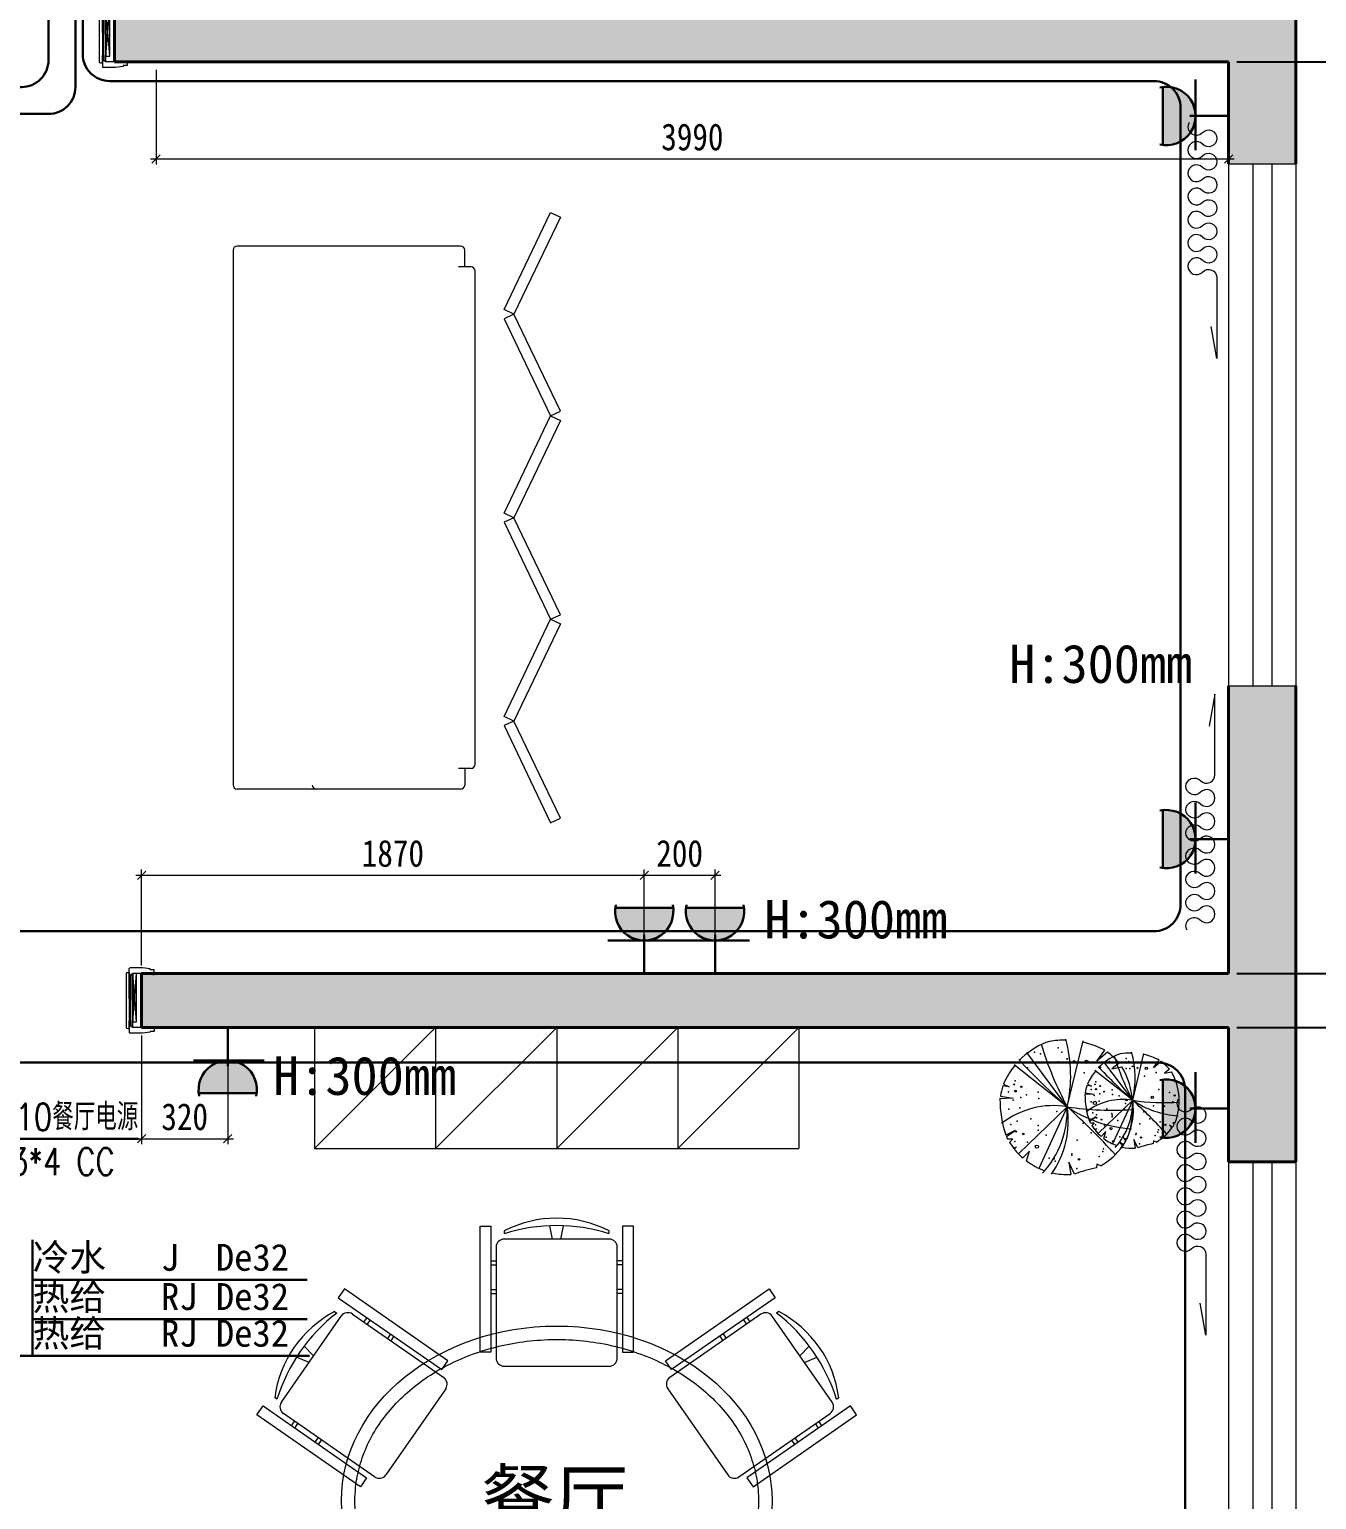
# Model space of a CAD drawing. Header units: millimetres. Extents: x -64529 to 3079702, y -28926 to 77119.
# Drawn here: x -22217 to -17433, y 8616 to 14082 of the extents above; entities that cross this region are included whole.
import ezdxf

# ---------------------------------------------------------------- set-up
doc = ezdxf.new("R2010")
doc.units = ezdxf.units.MM
doc.header["$LTSCALE"] = 10
doc.layers.get('0').update_dxf_attribs({"color": 255})
doc.layers.get('Defpoints').update_dxf_attribs({"color": 255})
for name, color, linetype, lineweight in [('1弱电插座布线图', 6, 'Continuous', 30), ('1强弱电插座尺寸', 5, 'Continuous', 0), ('1强电插座布线图', 1, 'Continuous', 30), ('1强电插座布置图', 1, 'Continuous', 30), ('1浅浅', 251, 'Continuous', 20), ('1给水平面布置图', 4, 'Continuous', 13), ('实创-家具', 1, 'Continuous', 5)]:
    doc.layers.add(name, color=color, linetype=linetype, lineweight=lineweight)
doc.styles.add('_THVAC_DIM', font='SIMPLEX', dxfattribs={"width": 0.8, "height": 3.5, "bigfont": 'HZTXT'})
doc.styles.get("Standard").update_dxf_attribs({"font": ''})
doc.styles.add('夏建东', font='', dxfattribs={"width": 0.85})
doc.styles.add('宋体', font='', dxfattribs={"height": 2.5})
doc.styles.get('Standard').set_extended_font_data('SimSun')
doc.styles.get('夏建东').set_extended_font_data('SimSun')
doc.styles.get('宋体').set_extended_font_data('SimSun')
doc.dimstyles.new('g', dxfattribs={"dimtxt": 100, "dimasz": 31, "dimexe": 21, "dimexo": 30, "dimgap": 31, "dimtad": 1, "dimtih": 1, "dimtoh": 1, "dimdec": 0, "dimrnd": 10, "dimdsep": 46, "dimtxsty": '夏建东', "dimblk": 'OBLIQUE', "dimcen": 2.5, "dimdle": 21, "dimclrd": 5, "dimclre": 5, "dimclrt": 5, "dimadec": 0, "dimazin": 0, "dimtfac": 1, "dimtdec": 0, "dimtmove": 2, "dimatfit": 3, "dimldrblk": 'DOT', "dimfxl": 300, "dimlwd": -1, "dimlwe": -1, "dimarcsym": 1})
doc.dimstyles.new('副本 外标注', dxfattribs={"dimtxt": 140, "dimasz": 60, "dimexe": 30, "dimexo": 30, "dimgap": 80, "dimtad": 1, "dimtoh": 1, "dimdec": 0, "dimtxsty": 'Standard', "dimblk": 'OBLIQUE', "dimcen": 2.5, "dimdle": 60, "dimclrd": 250, "dimclre": 250, "dimclrt": 44, "dimadec": 0, "dimazin": 0, "dimtfac": 1, "dimtdec": 0, "dimtix": 1, "dimtmove": 0, "dimatfit": 3, "dimldrblk": 'DOTSMALL', "dimfxl": 1, "dimtfill": 1, "dimarcsym": 0})

# ---------------------------------------------------------------- blocks, each defined once
blk = doc.blocks.new('_Oblique')
at = {"color": 0, "linetype": 'ByBlock', "lineweight": -2}
blk.add_line((-0.5, -0.5), (0.5, 0.5), dxfattribs=at)
blk = doc.blocks.new('*D591')
at = {"layer": '1浅浅', "color": 250, "lineweight": -2, "transparency": 16777216}
for p, q in [((-15825.8, 2571.5), (-15825.8, 17421.5)), ((-16995.8, 17361.5), (-15795.8, 17361.5)), ((-17730, 2631.5), (-15795.8, 2631.5))]:
    blk.add_line(p, q, dxfattribs=at)
at = {"layer": 'Defpoints', "color": 0, "lineweight": 30, "transparency": 16777216}
for p in [(-17025.8, 17361.5), (-15825.8, 17361.5), (-17760, 2631.5)]:
    blk.add_point(p, dxfattribs=at)
at = {"layer": '1浅浅', "color": 250, "lineweight": -2, "transparency": 16777216, "xscale": 60, "yscale": 60, "zscale": 60}
for p, rotation in [((-15825.8, 17361.5), 90), ((-15825.8, 2631.5), 270)]:
    blk.add_blockref('_Oblique', p, dxfattribs=dict(at, rotation=rotation))
at = {"layer": '1浅浅', "color": 44, "transparency": 16777216, "insert": (-15975.8, 9996.5), "char_height": 140, "attachment_point": 5, "rotation": 90, "bg_fill": 3, "box_fill_scale": 1.1, "bg_fill_color": 256, "bg_fill_true_color": 13158600, "bg_fill_transparency": 3955916}
blk.add_mtext('14730', dxfattribs=at)
blk = doc.blocks.new('_DotSmall')
at = {"color": 0, "linetype": 'ByBlock', "const_width": 0.5}
blk.add_lwpolyline([(-0.0625, 0, 1), (0.0625, 0, 1)], format="xyb", close=True, dxfattribs=at)
blk = doc.blocks.new('*D638')
at = {"layer": '1浅浅', "color": 250, "lineweight": -2, "transparency": 16777216}
for p, q in [((-16275.8, 14161.5), (-16275.8, 14221.5)), ((-17730, 14161.5), (-16245.8, 14161.5)), ((-16275.8, 14161.5), (-16275.8, 13961.5)), ((-17730, 13961.5), (-16245.8, 13961.5)), ((-16275.8, 13961.5), (-16275.8, 13901.5))]:
    blk.add_line(p, q, dxfattribs=at)
at = {"layer": 'Defpoints', "color": 0, "lineweight": 30, "transparency": 16777216}
for p in [(-17760, 14161.5), (-17760, 13961.5), (-16275.8, 13961.5)]:
    blk.add_point(p, dxfattribs=at)
at = {"layer": '1浅浅', "color": 250, "lineweight": -2, "transparency": 16777216, "xscale": 60, "yscale": 60, "zscale": 60}
for p, rotation in [((-16275.8, 14161.5), 270), ((-16275.8, 13961.5), 90)]:
    blk.add_blockref('_Oblique', p, dxfattribs=dict(at, rotation=rotation))
at = {"layer": '1浅浅', "color": 44, "transparency": 16777216, "insert": (-16425.8, 14061.5), "char_height": 140, "attachment_point": 5, "rotation": 90, "bg_fill": 3, "box_fill_scale": 1.1, "bg_fill_color": 256, "bg_fill_true_color": 13158600, "bg_fill_transparency": 10880284}
blk.add_mtext('200', dxfattribs=at)
blk = doc.blocks.new('*D639')
at = {"layer": '1浅浅', "color": 250, "lineweight": -2, "transparency": 16777216}
for p, q in [((-16275.8, 10571.5), (-16275.8, 10631.5)), ((-17730, 10571.5), (-16245.8, 10571.5)), ((-16275.8, 10571.5), (-16275.8, 10371.5)), ((-17730, 10371.5), (-16245.8, 10371.5)), ((-16275.8, 10371.5), (-16275.8, 10311.5))]:
    blk.add_line(p, q, dxfattribs=at)
at = {"layer": 'Defpoints', "color": 0, "lineweight": 30, "transparency": 16777216}
for p in [(-17760, 10571.5), (-17760, 10371.5), (-16275.8, 10371.5)]:
    blk.add_point(p, dxfattribs=at)
at = {"layer": '1浅浅', "color": 250, "lineweight": -2, "transparency": 16777216, "xscale": 60, "yscale": 60, "zscale": 60}
for p, rotation in [((-16275.8, 10571.5), 270), ((-16275.8, 10371.5), 90)]:
    blk.add_blockref('_Oblique', p, dxfattribs=dict(at, rotation=rotation))
at = {"layer": '1浅浅', "color": 44, "transparency": 16777216, "insert": (-16425.8, 10471.5), "char_height": 140, "attachment_point": 5, "rotation": 90, "bg_fill": 3, "box_fill_scale": 1.1, "bg_fill_color": 256, "bg_fill_true_color": 13158600, "bg_fill_transparency": 2149187}
blk.add_mtext('200', dxfattribs=at)
blk = doc.blocks.new('20180421.165617')
at = {"layer": '实创-家具', "color": 251}
for p, q in [((0, 227, 0), (0, 23, 0)), ((5, 232, 0), (12, 232, 0)), ((12, 132.5, 0), (12, 247, 0)), ((12, 232, 0), (12, 203, 0)), ((12, 232, 0), (12, 210, 0)), ((62, 250, 0), (15, 250, 0)), ((102, 228, 0), (24.5, 228, 0)), ((24.5, 225, 0), (24.5, 228, 0)), ((24.5, 225, 0), (24.5, 228, 0)), ((25, 43, 0), (40, 228, 0)), ((40, 43, 0), (25, 228, 0)), ((25, 223, 0), (25, 228, 0)), ((40, 228, 0), (25, 228, 0)), ((25, 228, 0), (25, 43, 0)), ((40, 43, 0), (40, 228, 0)), ((59, 22, 0), (59, 228, 0)), ((92, 246, 0), (62, 250, 0)), ((62, 228, 0), (102, 228, 0)), ((92, 243, 0), (92, 246, 0)), ((107, 243, 0), (92, 243, 0)), ((102, 228, 0), (102, 225, 0)), ((107, 225, 0), (107, 243, 0)), ((12, 225, 0), (12, 47, 0)), ((12, 210, 0), (13.3, 205, 0)), ((12, 210, 0), (12, 203, 0)), ((12, 203.5, 0), (12, 210, 0)), ((12, 210, 0), (13.3, 205, 0)), ((12, 210, 0), (12, 203, 0)), ((12, 203, 0), (17.5, 203, 0)), ((17.5, 203, 0), (12, 203, 0)), ((17.5, 203, 0), (12, 203, 0)), ((12, 203, 0), (12, 203, 0)), ((12, 203, 0), (17.5, 203, 0)), ((17.5, 205, 0), (13.3, 205, 0)), ((17.5, 205, 0), (13.3, 205, 0)), ((17.5, 127.5, 0), (17.5, 225, 0)), ((24.5, 225, 0), (17.5, 225, 0)), ((17.5, 47, 0), (17.5, 225, 0)), ((17.5, 225, 0), (25, 225, 0)), ((17.5, 225, 0), (25, 225, 0)), ((24.5, 225, 0), (17.5, 225, 0)), ((17.5, 205, 0), (17.5, 225, 0)), ((17.5, 225, 0), (25, 225, 0)), ((17.5, 205, 0), (17.5, 225, 0)), ((17.5, 222, 0), (17.5, 125.5, 0)), ((17.5, 222, 0), (17.5, 125.5, 0)), ((17.5, 222, 0), (17.5, 203, 0)), ((17.5, 222, 0), (17.5, 203, 0)), ((17.5, 203, 0), (17.5, 210, 0)), ((17.5, 205, 0), (17.5, 203, 0)), ((17.5, 205, 0), (17.5, 203, 0)), ((25, 225, 0), (18, 225, 0)), ((25, 25, 0), (25, 225, 0)), ((102, 225, 0), (107, 225, 0)), ((5, 18, 0), (12, 18, 0)), ((12, 40, 0), (12, 47, 0)), ((12, 47, 0), (17.5, 47, 0)), ((12, 18, 0), (12, 47, 0)), ((17.5, 47, 0), (12, 47, 0)), ((17.5, 47, 0), (12, 47, 0)), ((12, 47, 0), (12, 47, 0)), ((12, 40, 0), (12, 47, 0)), ((12, 47, 0), (17.5, 47, 0)), ((12, 46.5, 0), (12, 40, 0)), ((12, 40, 0), (13.3, 45, 0)), ((12, 40, 0), (13.3, 45, 0)), ((12, 40, 0), (12, 3, 0)), ((12, 18, 0), (12, 40, 0)), ((17.5, 45, 0), (13.3, 45, 0)), ((17.5, 45, 0), (13.3, 45, 0)), ((62, 0, 0), (15, 0, 0)), ((17.5, 45, 0), (17.5, 47, 0)), ((17.5, 47, 0), (17.5, 40, 0)), ((17.5, 28, 0), (17.5, 47, 0)), ((17.5, 28, 0), (17.5, 47, 0)), ((17.5, 45, 0), (17.5, 47, 0)), ((17.5, 45, 0), (17.5, 25, 0)), ((17.5, 45, 0), (17.5, 25, 0)), ((17.5, 25, 0), (25, 25, 0)), ((24.5, 25, 0), (17.5, 25, 0)), ((17.5, 25, 0), (25, 25, 0)), ((24.5, 25, 0), (24.5, 22, 0)), ((102, 22, 0), (24.5, 22, 0)), ((25, 43, 0), (40, 43, 0)), ((92, 4, 0), (62, 0, 0)), ((107, 7, 0), (92, 7, 0)), ((92, 7, 0), (92, 4, 0)), ((102, 22, 0), (102, 25, 0)), ((102, 25, 0), (107, 25, 0)), ((107, 25, 0), (107, 7, 0))]:
    blk.add_line(p, q, dxfattribs=at)
for centre, radius, start, end in [((5, 227, 0), 5, 90, 180), ((15, 247, 0), 3, 90, 180), ((5, 23, 0), 5, 180, 270), ((15, 3, 0), 3, 180, 270)]:
    blk.add_arc(centre, radius, start, end, dxfattribs=at)
blk.add_point((59, 39.9, 0), dxfattribs=at)
blk = doc.blocks.new('*D653')
at = {"layer": '1强弱电插座尺寸', "color": 5, "transparency": 16777216}
for p, q in [((-21821, 10937), (-19911, 10937)), ((-21800, 10601.5), (-21800, 10958)), ((-19932, 10601.5), (-19932, 10958))]:
    blk.add_line(p, q, dxfattribs=at)
at = {"layer": 'Defpoints', "color": 0, "lineweight": 30, "transparency": 16777216}
for p in [(-19932, 10937), (-21800, 10571.5), (-19932, 10571.5)]:
    blk.add_point(p, dxfattribs=at)
at = {"layer": '1强弱电插座尺寸', "color": 5, "transparency": 16777216, "xscale": 31, "yscale": 31, "zscale": 31, "rotation": 180}
blk.add_blockref('_Oblique', (-21800, 10937), dxfattribs=at)
at = {"layer": '1强弱电插座尺寸', "color": 5, "transparency": 16777216, "xscale": 31, "yscale": 31, "zscale": 31}
blk.add_blockref('_Oblique', (-19932, 10937), dxfattribs=at)
at = {"layer": '1强弱电插座尺寸', "color": 5, "transparency": 16777216, "insert": (-20866, 11018), "char_height": 100, "attachment_point": 5, "style": '夏建东'}
blk.add_mtext('1870', dxfattribs=at)
blk = doc.blocks.new('_Dot')
at = {"color": 0, "linetype": 'ByBlock', "lineweight": -2}
blk.add_line((-0.5, 0), (-1, 0), dxfattribs=at)
at = {"color": 0, "linetype": 'ByBlock', "const_width": 0.5}
blk.add_lwpolyline([(-0.25, 0, 1), (0.25, 0, 1)], format="xyb", close=True, dxfattribs=at)
blk = doc.blocks.new('*D661')
at = {"layer": '1强弱电插座尺寸', "color": 5, "transparency": 16777216}
for p, q in [((-19953, 10937), (-19647.6, 10937)), ((-19932, 10601.5), (-19932, 10958)), ((-19668.6, 10601.5), (-19668.6, 10958))]:
    blk.add_line(p, q, dxfattribs=at)
at = {"layer": 'Defpoints', "color": 0, "lineweight": 30, "transparency": 16777216}
for p in [(-19668.6, 10937), (-19932, 10571.5), (-19668.6, 10571.5)]:
    blk.add_point(p, dxfattribs=at)
at = {"layer": '1强弱电插座尺寸', "color": 5, "transparency": 16777216, "xscale": 31, "yscale": 31, "zscale": 31, "rotation": 180}
blk.add_blockref('_Oblique', (-19932, 10937), dxfattribs=at)
at = {"layer": '1强弱电插座尺寸', "color": 5, "transparency": 16777216, "xscale": 31, "yscale": 31, "zscale": 31}
blk.add_blockref('_Oblique', (-19668.6, 10937), dxfattribs=at)
at = {"layer": '1强弱电插座尺寸', "color": 5, "transparency": 16777216, "insert": (-19800.3, 11018), "char_height": 100, "attachment_point": 5, "style": '夏建东'}
blk.add_mtext('200', dxfattribs=at)
blk = doc.blocks.new('*D675')
at = {"layer": '1强弱电插座尺寸', "color": 5, "transparency": 16777216}
for p, q in [((-21745.9, 13931.5), (-21745.9, 13579.3)), ((-17760, 13931.5), (-17760, 13579.3)), ((-21766.9, 13600.3), (-17739, 13600.3))]:
    blk.add_line(p, q, dxfattribs=at)
at = {"layer": 'Defpoints', "color": 0, "lineweight": 30, "transparency": 16777216}
for p in [(-21745.9, 13961.5), (-17760, 13961.5), (-17760, 13600.3)]:
    blk.add_point(p, dxfattribs=at)
at = {"layer": '1强弱电插座尺寸', "color": 5, "transparency": 16777216, "xscale": 31, "yscale": 31, "zscale": 31, "rotation": 180}
blk.add_blockref('_Oblique', (-21745.9, 13600.3), dxfattribs=at)
at = {"layer": '1强弱电插座尺寸', "color": 5, "transparency": 16777216, "xscale": 31, "yscale": 31, "zscale": 31}
blk.add_blockref('_Oblique', (-17760, 13600.3), dxfattribs=at)
at = {"layer": '1强弱电插座尺寸', "color": 5, "transparency": 16777216, "insert": (-19753, 13681.3), "char_height": 100, "attachment_point": 5, "style": '夏建东'}
blk.add_mtext('3990', dxfattribs=at)
blk = doc.blocks.new('fhrhrthrthr')
at = {"layer": '1强电插座布置图', "linetype": 'ByBlock'}
h = blk.add_hatch(color=1, dxfattribs=at)
edge = h.paths.add_edge_path()
edge.add_ellipse((202250.2, 8955.8), major_axis=(-76.8, -76.8), ratio=1, start_angle=308.0428, end_angle=501.9572, ccw=False)
edge.add_line((202142.4, 8969), (202358, 8969))
at = {"layer": '1强电插座布置图', "color": 1}
for p, q in [((202142.4, 8969), (202358, 8969)), ((202204.9, 8857.1), (202204.9, 8857.1)), ((202250.2, 8724.2), (202250.2, 8868)), ((202114.5, 8846.9), (202377.9, 8846.9))]:
    blk.add_line(p, q, dxfattribs=at)
blk.add_ellipse((202250.2, 8955.8), major_axis=(0, 108.6), ratio=1, start_param=1.348329, end_param=4.934795, dxfattribs=at)
blk = doc.blocks.new('*D695')
at = {"layer": '1强弱电插座尺寸', "color": 5, "transparency": 16777216}
for p, q in [((-21800, 10341.5), (-21800, 9937)), ((-21479.5, 10341.5), (-21479.5, 9937)), ((-21821, 9958), (-21458.5, 9958))]:
    blk.add_line(p, q, dxfattribs=at)
at = {"layer": 'Defpoints', "color": 0, "lineweight": 30, "transparency": 16777216}
for p in [(-21800, 10371.5), (-21479.5, 10371.5), (-21479.5, 9958)]:
    blk.add_point(p, dxfattribs=at)
at = {"layer": '1强弱电插座尺寸', "color": 5, "transparency": 16777216, "xscale": 31, "yscale": 31, "zscale": 31, "rotation": 180}
blk.add_blockref('_Oblique', (-21800, 9958), dxfattribs=at)
at = {"layer": '1强弱电插座尺寸', "color": 5, "transparency": 16777216, "xscale": 31, "yscale": 31, "zscale": 31}
blk.add_blockref('_Oblique', (-21479.5, 9958), dxfattribs=at)
at = {"layer": '1强弱电插座尺寸', "color": 5, "transparency": 16777216, "insert": (-21639.8, 10039), "char_height": 100, "attachment_point": 5, "style": '夏建东'}
blk.add_mtext('320', dxfattribs=at)

msp = doc.modelspace()

# ---------------------------------------------------------------- hatches: boundary and pattern name
at = {"layer": '1浅浅'}
h = msp.add_hatch(color=251, dxfattribs=at)
h.dxf.hatch_style = 1
h.paths.add_polyline_path([(-17510, 14481.5), (-17760, 14481.5), (-17760, 14161.5), (-21900, 14161.5), (-21900, 13961.5), (-17760, 13961.5), (-17760, 13581.5), (-17510, 13581.5)])
h = msp.add_hatch(color=251, dxfattribs=at)
h.dxf.hatch_style = 1
h.paths.add_polyline_path([(-17510, 11641.5), (-17760, 11641.5), (-17760, 10571.5), (-21800, 10571.5), (-21800, 10371.5), (-17760, 10371.5), (-17760, 9871.5), (-17510, 9871.5)])

# ---------------------------------------------------------------- linework, layer by layer
at = {"layer": '1弱电插座布线图', "linetype": 'Continuous', "lineweight": 30}
for points in [[(-25672.2, 12511.5), (-25672.2, 12011.2, 0.414214), (-25572.2, 11911.2), (-25015.1, 11911.2, 0.414214), (-24915.1, 12011.2), (-24915.1, 13767.1, -0.414214), (-24815.1, 13867.1), (-22245.9, 13867.1, 0.414214), (-22145.9, 13967.1), (-22145.9, 14348.2, -0.414214), (-22045.9, 14448.2), (-19438.1, 14448.2, -0.414214), (-19338.1, 14348.2), (-19338.1, 14161.5)], [(-25772.2, 12511.5), (-25772.2, 11911.2, 0.414214), (-25672.2, 11811.2), (-24915.1, 11811.2, 0.414214), (-24815.1, 11911.2), (-24815.1, 13667.1, -0.414214), (-24715.1, 13767.1), (-22145.9, 13767.1, 0.414214), (-22045.9, 13867.1), (-22045.9, 14248.2, -0.414214), (-21945.9, 14348.2), (-19586.6, 14348.2)]]:
    msp.add_lwpolyline(points, format="xyb", dxfattribs=at)
at = {"layer": '1强电插座布线图', "linetype": 'Continuous', "lineweight": 30}
msp.add_lwpolyline([(-24790.1, 12424.7), (-24790.1, 10829.2, 0.414214), (-24690.1, 10729.2), (-18038.3, 10729.2, 0.414214), (-17938.3, 10829.2), (-17938.3, 13789.7, 0.414214), (-18038.3, 13889.7), (-21918.7, 13889.7, -0.414214), (-22018.7, 13989.7), (-22018.7, 14269.9, -0.414214), (-21918.7, 14369.9), (-18024.3, 14369.9, 0.414214), (-17924.3, 14469.9), (-17924.3, 17148.2, 0.414214), (-18024.3, 17248.2), (-20986.9, 17248.2)], format="xyb", dxfattribs=at)
at = {"layer": '1强电插座布线图', "color": 2, "linetype": 'Continuous', "lineweight": 30}
msp.add_lwpolyline([(-26848, 12511.5), (-26848, 12387.7, 0.414214), (-26748, 12287.7), (-25633.8, 12287.7, -0.414214), (-25533.8, 12187.7), (-25533.8, 10340.6, 0.414214), (-25433.8, 10240.6), (-18021.9, 10240.6, -0.414214), (-17921.9, 10140.6), (-17921.9, 7149.3)], format="xyb", dxfattribs=at)
at = {"layer": '1强电插座布线图', "linetype": 'Continuous', "lineweight": 30}
msp.add_lwpolyline([(-22708.9, 10240.6), (-22587.2, 9957), (-21811.4, 9957)], dxfattribs=at)
at = {"layer": '1浅浅', "color": 251, "lineweight": 40}
for p, q in [((-17510, 14481.5), (-17510, 13581.5)), ((-21900, 14161.5), (-21900, 13961.5)), ((-21900, 13961.5), (-17760, 13961.5)), ((-17760, 13961.5), (-17760, 13581.5)), ((-17760, 11641.5), (-17760, 10571.5)), ((-17510, 11641.5), (-17510, 9871.5)), ((-21800, 10571.5), (-17760, 10571.5)), ((-21800, 10371.5), (-17760, 10371.5)), ((-17760, 10371.5), (-17760, 9871.5)), ((-17760, 9871.5), (-17510, 9871.5))]:
    msp.add_line(p, q, dxfattribs=at)
at = {"layer": '1浅浅', "color": 251, "lineweight": 15}
for p, q in [((-17760, 13581.5), (-17510, 13581.5)), ((-17760, 13581.5), (-17760, 11641.5)), ((-17510, 13581.5), (-17510, 11641.5)), ((-17760, 11641.5), (-17510, 11641.5)), ((-17760, 9871.5), (-17760, 7341.5)), ((-17510, 9871.5), (-17510, 7341.5))]:
    msp.add_line(p, q, dxfattribs=at)
at = {"layer": '1浅浅', "color": 251, "lineweight": 0}
for p, q in [((-17670, 13581.5), (-17670, 11641.5)), ((-17600, 13581.5), (-17600, 11641.5)), ((-17670, 9871.5), (-17670, 7341.5)), ((-17600, 9871.5), (-17600, 7341.5))]:
    msp.add_line(p, q, dxfattribs=at)
at = {"layer": '1浅浅', "color": 251, "ltscale": 0.05}
for p, q in [((-21460, 13260.5), (-21460, 11272.6)), ((-21150.4, 13276), (-21444.5, 13276)), ((-20614.1, 13276), (-21150.4, 13276)), ((-20598.6, 13198.7), (-20598.6, 13260.5)), ((-20575.5, 13198.7), (-20621.8, 13198.7)), ((-20560, 11349.9), (-20560, 13183.2)), ((-20575.5, 11334.4), (-20621.8, 11334.4)), ((-20598.6, 11334.4), (-20598.6, 11272.6)), ((-21150.4, 11257.1), (-21444.5, 11257.1)), ((-20614.1, 11257.1), (-21150.4, 11257.1)), ((-21157, 10371.5), (-21157, 9921.5)), ((-21157, 9921.5), (-20707, 10371.5)), ((-20707, 10371.5), (-20707, 9921.5)), ((-20707, 9921.5), (-20257, 10371.5)), ((-20257, 10371.5), (-20257, 9921.5)), ((-20257, 9921.5), (-19807, 10371.5)), ((-19807, 10371.5), (-19807, 9921.5)), ((-19807, 9921.5), (-19357, 10371.5)), ((-19357, 10371.5), (-19357, 9921.5)), ((-18359.6, 10076.6), (-18510.3, 10278.4)), ((-18426, 10319.6), (-18439.4, 10315.5)), ((-18426, 10319.6), (-18426, 10319.6)), ((-18359.6, 10076.6), (-18300.7, 10321.5)), ((-18249.7, 10246.1), (-18220.5, 10286.6)), ((-18209.6, 10279), (-18249.7, 10246.1)), ((-18359.6, 10076.6), (-18557.5, 10232.4)), ((-18116.5, 10100.9), (-18223.3, 10243.9)), ((-18167, 10238.9), (-18193.7, 10217.8)), ((-18193.7, 10217.8), (-18156.3, 10225.3)), ((-18163.5, 10273.1), (-18173.1, 10270.2)), ((-18163.5, 10273.1), (-18163.5, 10273.1)), ((-18116.5, 10100.9), (-18074.8, 10274.5)), ((-18038.6, 10221), (-18017.9, 10249.8)), ((-18010.2, 10244.4), (-18038.6, 10221)), ((-18116.5, 10100.9), (-18256.7, 10211.4)), ((-17980, 10216), (-17998.9, 10201)), ((-17998.9, 10201), (-17972.4, 10206.3)), ((-18608.4, 10115.9), (-18561.1, 10108.4)), ((-18576.1, 10151), (-18599.3, 10153.9)), ((-18596.9, 10160.9), (-18576.1, 10151)), ((-18259.3, 10123.4), (-18294.8, 10121.8)), ((-18292.8, 10128.8), (-18259.3, 10123.4)), ((-18270, 10153.7), (-18286.4, 10155.7)), ((-18284.7, 10160.7), (-18270, 10153.7)), ((-18561.1, 10108.4), (-18611.2, 10106)), ((-18359.6, 10076.6), (-18540.8, 9901.6)), ((-18359.6, 10076.6), (-18464.8, 9847.7)), ((-18116.5, 10100.9), (-18244.9, 9976.9)), ((-18116.5, 10100.9), (-18191, 9938.7)), ((-18254.1, 10038.6), (-18278.4, 10025.8)), ((-18276.9, 10022.6), (-18254.1, 10038.6)), ((-18273.7, 10016.4), (-18259.7, 10016.4)), ((-18259.7, 10016.4), (-18268.3, 10007)), ((-17968.5, 10001.1), (-17979.7, 10008.1)), ((-17979.7, 10008.1), (-17970.7, 9997.8)), ((-17967.6, 10017.5), (-17962.2, 10011.1)), ((-17959, 10016.8), (-17967.6, 10017.5)), ((-18553.7, 9988.7), (-18588.1, 9970.6)), ((-18585.9, 9966), (-18553.7, 9988.7)), ((-18581.5, 9957.3), (-18561.6, 9957.3)), ((-18561.6, 9957.3), (-18573.8, 9944.1)), ((-18258.2, 9992.3), (-18250.2, 9995.5)), ((-18250.2, 9995.5), (-18256.1, 9989.6)), ((-18215.8, 9984.1), (-18234, 9966.5)), ((-18223.7, 9958.2), (-18215.8, 9984.1)), ((-18149.5, 9958.9), (-18141.9, 9949.8)), ((-18137.4, 9957.9), (-18149.5, 9958.9)), ((-18097.4, 9923.4), (-18112.7, 9954.8)), ((-18112.7, 9954.8), (-18107, 9922.6)), ((-18038.7, 9949.8), (-18039.9, 9939.6)), ((-18028.5, 9945.6), (-18038.7, 9949.8)), ((-21157, 9921.5), (-19357, 9921.5)), ((-18559.5, 9923.3), (-18548.3, 9927.8)), ((-18548.3, 9927.8), (-18556.6, 9919.5)), ((-18499.7, 9911.8), (-18525.4, 9886.9)), ((-18510.9, 9875.2), (-18499.7, 9911.8)), ((-18150.8, 9935.7), (-18166.6, 9945.7)), ((-18166.6, 9945.7), (-18154, 9931.1)), ((-18332.7, 9826.1), (-18354.2, 9870.5)), ((-18354.2, 9870.5), (-18346.1, 9825)), ((-18249.9, 9863.4), (-18251.5, 9849)), ((-18235.4, 9857.4), (-18249.9, 9863.4)), ((-20542.2, 9164.5), (-20542.2, 9633.1)), ((-20542.2, 9633.1), (-20502.2, 9633.1)), ((-20542.2, 9164.5), (-20542.2, 9633.1)), ((-20542.2, 9633.1), (-20502.2, 9633.1)), ((-20502.2, 9633.1), (-20502.2, 9164.5)), ((-20502.2, 9633.1), (-20502.2, 9164.5)), ((-20272.2, 9584.9), (-20282.2, 9634.4)), ((-20272.2, 9584.9), (-20282.2, 9634.4)), ((-20242.2, 9584.9), (-20232.2, 9634.4)), ((-20242.2, 9584.9), (-20232.2, 9634.4)), ((-20012.2, 9633.1), (-20012.2, 9164.5)), ((-19972.2, 9633.1), (-20012.2, 9633.1)), ((-20012.2, 9633.1), (-20012.2, 9164.5)), ((-19972.2, 9633.1), (-20012.2, 9633.1)), ((-19972.2, 9164.5), (-19972.2, 9633.1)), ((-19972.2, 9164.5), (-19972.2, 9633.1)), ((-20452.2, 9614.9), (-20452.2, 9604.9)), ((-20452.2, 9614.9), (-20452.2, 9604.9)), ((-20062.2, 9584.9), (-20452.2, 9584.9)), ((-20062.2, 9604.9), (-20062.2, 9614.9)), ((-20062.2, 9604.9), (-20062.2, 9614.9)), ((-20482.2, 9554.9), (-20482.2, 9142.1)), ((-20482.2, 9554.9), (-20482.2, 9142.1)), ((-20032.2, 9142.1), (-20032.2, 9554.9)), ((-20032.2, 9142.1), (-20032.2, 9554.9)), ((-20502.2, 9504), (-20482.2, 9504)), ((-20502.2, 9504), (-20482.2, 9504)), ((-20502.2, 9489), (-20482.2, 9489)), ((-20502.2, 9489), (-20482.2, 9489)), ((-20012.2, 9504), (-20032.2, 9504)), ((-20012.2, 9504), (-20032.2, 9504)), ((-20012.2, 9489), (-20032.2, 9489)), ((-20012.2, 9489), (-20032.2, 9489)), ((-21046, 9399.8), (-21068.9, 9366.9)), ((-21068.9, 9366.9), (-20684.1, 9099.4)), ((-20661.3, 9132.3), (-21046, 9399.8)), ((-20502.2, 9396.9), (-20482.2, 9396.9)), ((-20502.2, 9396.9), (-20482.2, 9396.9)), ((-20502.2, 9381.9), (-20482.2, 9381.9)), ((-20502.2, 9381.9), (-20482.2, 9381.9)), ((-20012.2, 9396.9), (-20032.2, 9396.9)), ((-20012.2, 9396.9), (-20032.2, 9396.9)), ((-20012.2, 9381.9), (-20032.2, 9381.9)), ((-20012.2, 9381.9), (-20032.2, 9381.9)), ((-19852.7, 9132.3), (-19468, 9399.8)), ((-19445.1, 9366.9), (-19829.9, 9099.4)), ((-19468, 9399.8), (-19445.1, 9366.9)), ((-21280.4, 8978.1), (-21057.8, 9298.3)), ((-21082.4, 9315.5), (-21074.2, 9309.8)), ((-21016, 9305.9), (-20677.1, 9070.2)), ((-20962.9, 9293.2), (-20974.3, 9276.8)), ((-19498, 9305.9), (-19836.9, 9070.2)), ((-19551.1, 9293.2), (-19539.7, 9276.8)), ((-19233.6, 8978.1), (-19456.2, 9298.3)), ((-19431.6, 9315.5), (-19439.8, 9309.8)), ((-20950.6, 9284.7), (-20962, 9268.3)), ((-19563.5, 9284.7), (-19552, 9268.3)), ((-21160.6, 9150.6), (-21195.5, 9187)), ((-20875, 9232.1), (-20886.4, 9215.7)), ((-20862.7, 9223.6), (-20874.1, 9207.1)), ((-19651.4, 9223.6), (-19639.9, 9207.1)), ((-19639, 9232.1), (-19627.6, 9215.7)), ((-19353.4, 9150.6), (-19318.5, 9187)), ((-21177.7, 9125.9), (-21224, 9146)), ((-20684.1, 9099.4), (-20661.3, 9132.3)), ((-20502.2, 9164.5), (-20542.2, 9164.5)), ((-20502.2, 9164.5), (-20542.2, 9164.5)), ((-20012.2, 9164.5), (-19972.2, 9164.5)), ((-20012.2, 9164.5), (-19972.2, 9164.5)), ((-19829.9, 9099.4), (-19852.7, 9132.3)), ((-19336.3, 9125.9), (-19290, 9146)), ((-20452.2, 9112.1), (-20062.2, 9112.1)), ((-20452.2, 9112.1), (-20062.2, 9112.1)), ((-20669.6, 9028.5), (-20892.3, 8708.3)), ((-19844.4, 9028.5), (-19621.7, 8708.3)), ((-21371.4, 8931.8), (-21348.6, 8964.6)), ((-21348.6, 8964.6), (-20963.8, 8697.1)), ((-21296.9, 8989.6), (-21305.1, 8995.3)), ((-19165.4, 8964.6), (-19550.2, 8697.1)), ((-19217.1, 8989.6), (-19208.9, 8995.3)), ((-19142.6, 8931.8), (-19165.4, 8964.6)), ((-20986.7, 8664.3), (-21371.4, 8931.8)), ((-20934, 8700.7), (-21272.9, 8936.4)), ((-19580, 8700.7), (-19241.1, 8936.4)), ((-19527.3, 8664.3), (-19142.6, 8931.8)), ((-21242.6, 8890.9), (-21231.2, 8907.3)), ((-21230.3, 8882.4), (-21218.9, 8898.8)), ((-19283.7, 8882.4), (-19295.1, 8898.8)), ((-19271.4, 8890.9), (-19282.8, 8907.3)), ((-21154.7, 8829.8), (-21143.3, 8846.2)), ((-21142.4, 8821.2), (-21131, 8837.7)), ((-19371.6, 8821.2), (-19383, 8837.7)), ((-19359.3, 8829.8), (-19370.7, 8846.2)), ((-20963.8, 8697.1), (-20986.7, 8664.3)), ((-19550.2, 8697.1), (-19527.3, 8664.3))]:
    msp.add_line(p, q, dxfattribs=at)
for points in [[(-17907, 13735.5, 0.892379), (-17857.4, 13698, -2.5), (-17857.4, 13654.8, 2.5), (-17857.4, 13611.6, -0.677033), (-17803.4, 13590, -0.677033), (-17857.4, 13568.4, 2.5), (-17857.4, 13525.2, -2.5), (-17857.4, 13482, 2.5), (-17857.4, 13438.8, -2.5), (-17857.4, 13395.6, 2.5), (-17857.4, 13352.4, -2.5), (-17857.4, 13309.2, 2.5), (-17857.4, 13266, -2.5), (-17857.4, 13222.8, 2.5), (-17857.4, 13179.6, -0.677033), (-17803.4, 13158), (-17803.4, 12857.7), (-17825.2, 12977.4)], [(-17914.4, 10733, -0.892379), (-17864.7, 10770.6, 2.5), (-17864.7, 10813.8, -2.5), (-17864.7, 10857, 0.677033), (-17810.7, 10878.6, 0.677033), (-17864.7, 10900.2, -2.5), (-17864.7, 10943.4, 2.5), (-17864.7, 10986.6, -2.5), (-17864.7, 11029.8, 2.5), (-17864.7, 11073, -2.5), (-17864.7, 11116.2, 2.5), (-17864.7, 11159.4, -2.5), (-17864.7, 11202.6, 2.5), (-17864.7, 11245.8, -2.5), (-17864.7, 11289, 0.677033), (-17810.7, 11310.6), (-17810.7, 11610.9), (-17832.5, 11491.1)]]:
    msp.add_lwpolyline(points, format="xyb", dxfattribs=at)
for points in [[(-20452.6, 13039.8), (-20279.7, 13400.5), (-20243.6, 13383.2), (-20416.6, 13022.5)], [(-20452.6, 13005.2), (-20279.7, 12644.5), (-20243.6, 12661.8), (-20416.6, 13022.5)], [(-20452.6, 12283.8), (-20279.7, 12644.5), (-20243.6, 12627.2), (-20416.6, 12266.5)], [(-20452.6, 12249.3), (-20279.7, 11888.6), (-20243.6, 11905.9), (-20416.6, 12266.5)], [(-20452.6, 11527.9), (-20279.7, 11888.6), (-20243.6, 11871.3), (-20416.6, 11510.6)], [(-20452.6, 11493.3), (-20279.7, 11132.6), (-20243.6, 11149.9), (-20416.6, 11510.6)]]:
    msp.add_lwpolyline(points, close=True, dxfattribs=at)
at = {"layer": '1浅浅', "color": 251, "lineweight": 40}
msp.add_lwpolyline([(-21800, 10571.5), (-21800, 10371.5)], dxfattribs=at)
at = {"layer": '1浅浅', "color": 251, "ltscale": 0.5}
msp.add_lwpolyline([(-17947.9, 10105.2, 0.892379), (-17898.2, 10067.7, -2.5), (-17898.2, 10024.5, 2.5), (-17898.2, 9981.3, -0.677033), (-17844.2, 9959.7, -0.677033), (-17898.2, 9938.1, 2.5), (-17898.2, 9894.9, -2.5), (-17898.2, 9851.7, 2.5), (-17898.2, 9808.5, -2.5), (-17898.2, 9765.3, 2.5), (-17898.2, 9722.1, -2.5), (-17898.2, 9678.9, 2.5), (-17898.2, 9635.7, -2.5), (-17898.2, 9592.5, 2.5), (-17898.2, 9549.3, -0.677033), (-17844.2, 9527.7), (-17844.2, 9227.3), (-17866, 9347.1)], format="xyb", dxfattribs=at)
at = {"layer": '1浅浅', "color": 251, "ltscale": 0.05}
for centre, radius in [((-18360.4, 10254.4), 1.84), ((-18334.3, 10245.7), 2.6), ((-18288.7, 10243.1), 6.13), ((-18117.1, 10226.9), 1.3), ((-18098.5, 10220.8), 1.84), ((-18066.3, 10218.9), 4.34), ((-18557, 10159.5), 1.84), ((-18552.2, 10134.8), 3.06), ((-18530.8, 10150.8), 2.6), ((-18256.4, 10159.7), 1.3), ((-18253, 10142.2), 2.17), ((-18237.8, 10153.5), 1.84), ((-18043.6, 10111.2), 4.34), ((-17960.7, 10118.8), 2.17), ((-18256.8, 10091), 6.13), ((-18139.8, 10101.9), 3.06), ((-18250.9, 10035.4), 1.3), ((-18232.3, 10029.2), 1.84), ((-17995, 10009.7), 2.17), ((-18549.2, 9984.2), 1.84), ((-18523.1, 9975.5), 2.6), ((-18196.6, 9995.8), 4.34), ((-18188.2, 9947.9), 3.06), ((-18085.6, 9962.3), 2.17), ((-18472.7, 9928.3), 6.13), ((-18316, 9881.1), 3.06)]:
    msp.add_circle(centre, radius, dxfattribs=at)
for centre, radius, start, end in [((-21444.5, 13260.5), 15.5, 90, 180), ((-20614.1, 13260.5), 15.5, 0, 90), ((-20575.5, 13183.2), 15.5, 0, 90), ((-20575.5, 11349.9), 15.5, 270, 0), ((-21444.5, 11272.6), 15.5, 180, 270), ((-21150.4, 11272.6), 15.5, 180, 270), ((-20614.1, 11272.6), 15.5, 270, 0), ((-18326.5, 10042.9), 295.1, 112.502, 135.6352), ((-17266.9, 10669.4), 1243.2, 196.8519, 208.4816), ((-18371.5, 10002.2), 322, 88.669, 99.7341), ((-18876, 10191.1), 529, 347.498, 15.0465), ((-18371.5, 10002.2), 322, 62.0293, 77.5167), ((-18359.6, 10076.6), 251.9, 40.1246, 53.469), ((-18124.9, 10048.2), 228.2, 88.669, 99.7341), ((-18482.5, 10182.1), 374.9, 347.498, 15.0465), ((-18326.5, 10042.9), 295.1, 140.6047, 156.4127), ((-16517.7, 12152.5), 2775.3, 223.2167, 228.4189), ((-16811, 11572.3), 1967, 223.2167, 228.4189), ((-18093, 10077), 209.1, 112.502, 135.6352), ((-17342, 10521.1), 881.1, 196.8519, 208.4816), ((-18424.9, 10071.9), 309.3, 338.3732, 29.7298), ((-18124.9, 10048.2), 228.2, 62.0293, 77.5167), ((-18116.5, 10100.9), 178.5, 40.1246, 53.469), ((-18093, 10077), 209.1, 140.6047, 156.4127), ((-18162.8, 10097.6), 219.2, 338.3732, 29.7298), ((-18359.6, 10076.6), 251.9, 162.1195, 171.0074), ((-17994.4, 10120.4), 299.4, 179.7138, 198.4208), ((-18116.5, 10100.9), 178.5, 162.1195, 171.0074), ((-18187.3, 10104.1), 422.5, 179.7138, 198.4208), ((-18411, 9767.6), 313.3, 80.5441, 127.9595), ((-18713.3, 10067.2), 353.8, 317.781, 1.514), ((-18706.1, 10025.3), 350.3, 325.2357, 8.416), ((-20382.6, 7869.2), 2994.2, 42.6742, 47.4959), ((-18193.6, 11147.9), 1084.1, 261.1926, 274.1237), ((-18090, 10475.7), 481.7, 235.9715, 266.2887), ((-18153, 9881.9), 222, 80.5441, 127.9595), ((-18367.2, 10094.3), 250.8, 317.781, 1.514), ((-18362.1, 10064.6), 248.2, 325.2357, 8.416), ((-19550.3, 8536.4), 2122.1, 42.6742, 47.4959), ((-17998.8, 10860.2), 768.4, 261.1926, 274.1237), ((-17925.4, 10383.8), 341.4, 235.9715, 266.2887), ((-18116.5, 10100.9), 178.5, 206.0272, 208.2579), ((-18116.5, 10100.9), 178.5, 211.7269, 217.4768), ((-18116.5, 10100.9), 178.5, 325.9975, 329.7892), ((-18359.6, 10076.6), 251.9, 206.0272, 208.2579), ((-18116.5, 10100.9), 178.5, 218.5615, 228.8357), ((-18116.5, 10100.9), 178.5, 233.0766, 250.661), ((-18359.6, 10076.6), 251.9, 325.9975, 329.7892), ((-18116.5, 10100.9), 178.5, 299.5279, 324.7186), ((-18359.6, 10076.6), 251.9, 211.7269, 217.4768), ((-18359.6, 10076.6), 251.9, 218.5615, 228.8357), ((-18359.6, 10076.6), 251.9, 299.5279, 324.7186), ((-18116.5, 10100.9), 178.5, 257.3406, 273.061), ((-17972.6, 9591.3), 354.8, 100.9381, 110.6013), ((-18359.6, 10076.6), 251.9, 233.0766, 250.661), ((-18156.5, 9357.5), 500.6, 100.9381, 110.6013), ((-18359.6, 10076.6), 251.9, 257.3406, 273.061), ((-20257.2, 9239.9), 422.6, 62.5206, 117.4794), ((-20257.2, 9239.9), 422.6, 62.5206, 117.4794), ((-20257.2, 8986.1), 648.7, 72.5077, 107.4923), ((-20257.2, 8986.1), 648.7, 72.5077, 107.4923), ((-20452.2, 9554.9), 30, 90, 180), ((-20452.2, 9554.9), 30, 90, 180), ((-20062.2, 9554.9), 30, 0, 90), ((-20062.2, 9554.9), 30, 0, 90), ((-20885.9, 8941.3), 422.6, 117.7105, 172.6693), ((-20677.5, 8796.4), 648.7, 127.6976, 162.6822), ((-21033.2, 9281.2), 30, 55.1899, 145.1899), ((-19480.8, 9281.2), 30, 34.8101, 124.8101), ((-19836.5, 8796.4), 648.7, 17.3178, 52.3024), ((-19628.1, 8941.3), 422.6, 7.3307, 62.2895), ((-20452.2, 9142.1), 30, 180, 270), ((-20452.2, 9142.1), 30, 180, 270), ((-20062.2, 9142.1), 30, 270, 0), ((-20062.2, 9142.1), 30, 270, 0), ((-20694.3, 9045.6), 30, 325.1899, 55.1899), ((-19819.7, 9045.6), 30, 124.8101, 214.8101), ((-21255.8, 8961), 30, 145.1899, 235.1899), ((-19258.2, 8961), 30, 304.8101, 34.8101), ((-20916.9, 8725.4), 30, 235.1899, 325.1899), ((-19597.1, 8725.4), 30, 214.8101, 304.8101)]:
    msp.add_arc(centre, radius, start, end, dxfattribs=at)
msp.add_ellipse((-20257, 8611.5), major_axis=(-800, 0), ratio=0.8125, dxfattribs=at)
msp.add_open_spline([(-21007, 8611.5), (-21007, 8595.2), (-21006.2, 8578.8), (-21001.7, 8535.3), (-20996.6, 8508.3), (-20981.7, 8454.9), (-20972, 8428.6), (-20948, 8377.1), (-20933.8, 8352), (-20901.1, 8303.3), (-20882.6, 8279.9), (-20841.6, 8235.1), (-20819.2, 8213.8), (-20770.6, 8173.8), (-20744.6, 8155.1), (-20689.4, 8120.8), (-20660.2, 8105.1), (-20599.4, 8077.2), (-20567.8, 8064.9), (-20502.6, 8044), (-20469, 8035.4), (-20400.7, 8022), (-20366, 8017.3), (-20296, 8011.7), (-20260.7, 8010.9), (-20190.4, 8013.3), (-20155.4, 8016.4), (-20086.2, 8026.7), (-20052.1, 8033.8), (-19985.5, 8051.7), (-19953, 8062.5), (-19890.3, 8087.6), (-19860, 8102), (-19802.4, 8133.8), (-19775.1, 8151.3), (-19723.7, 8189.1), (-19699.7, 8209.4), (-19655.6, 8252.4), (-19635.5, 8275), (-19599.4, 8322.2), (-19583.4, 8346.7), (-19555.8, 8397.2), (-19544.3, 8423.1), (-19525.7, 8475.8), (-19518.7, 8502.6), (-19509.4, 8556.7), (-19507, 8584), (-19507, 8638.5), (-19509.3, 8665.7), (-19518.6, 8719.8), (-19525.5, 8746.7), (-19544, 8799.4), (-19555.5, 8825.3), (-19583, 8875.8), (-19599, 8900.3), (-19635, 8947.5), (-19655.1, 8970.2), (-19699.2, 9013.2), (-19723.1, 9033.5), (-19774.4, 9071.4), (-19801.8, 9088.9), (-19859.3, 9120.8), (-19889.5, 9135.1), (-19952.2, 9160.3), (-19984.7, 9171.2), (-20051.3, 9189.2), (-20085.4, 9196.3), (-20154.5, 9206.6), (-20189.6, 9209.8), (-20259.9, 9212.2), (-20295.1, 9211.4), (-20365.1, 9205.9), (-20399.9, 9201.2), (-20468.2, 9187.9), (-20501.8, 9179.3), (-20567, 9158.5), (-20598.7, 9146.2), (-20659.5, 9118.4), (-20688.7, 9102.7), (-20743.9, 9068.4), (-20770, 9049.8), (-20818.6, 9009.8), (-20841.1, 8988.5), (-20882.1, 8943.8), (-20900.7, 8920.3), (-20933.5, 8871.7), (-20947.7, 8846.6), (-20971.7, 8795.1), (-20981.5, 8768.8), (-20996.4, 8715.4), (-21001.6, 8688.4), (-21006.1, 8644.7), (-21007, 8628.1), (-21007, 8611.5)], degree=3, knots=[0, 0, 0, 0, 0.083384, 0.083384, 0.222368, 0.222368, 0.361352, 0.361352, 0.500337, 0.500337, 0.639321, 0.639321, 0.778305, 0.778305, 0.917289, 0.917289, 1.056274, 1.056274, 1.195258, 1.195258, 1.334242, 1.334242, 1.473226, 1.473226, 1.612211, 1.612211, 1.751195, 1.751195, 1.890179, 1.890179, 2.029163, 2.029163, 2.168148, 2.168148, 2.307132, 2.307132, 2.446116, 2.446116, 2.5851, 2.5851, 2.724085, 2.724085, 2.863069, 2.863069, 3.002053, 3.002053, 3.141037, 3.141037, 3.280022, 3.280022, 3.419006, 3.419006, 3.55799, 3.55799, 3.696975, 3.696975, 3.835959, 3.835959, 3.974943, 3.974943, 4.113927, 4.113927, 4.252912, 4.252912, 4.391896, 4.391896, 4.53088, 4.53088, 4.669864, 4.669864, 4.808849, 4.808849, 4.947833, 4.947833, 5.086817, 5.086817, 5.225801, 5.225801, 5.364786, 5.364786, 5.50377, 5.50377, 5.642754, 5.642754, 5.781738, 5.781738, 5.920723, 5.920723, 6.059707, 6.059707, 6.198691, 6.198691, 6.283185, 6.283185, 6.283185, 6.283185], dxfattribs=at)
for p in [(-18481.6, 10279.5), (-18393.2, 10296.2), (-18379.5, 10279.4), (-18507.3, 10220.9), (-18459.3, 10273.9), (-18393.6, 10243.6), (-18374.1, 10242.8), (-18236.6, 10222), (-18203, 10244.7), (-18187.2, 10240.8), (-18140.3, 10256.6), (-18130.6, 10244.7), (-18552.8, 10173.2), (-18297.2, 10202.5), (-18253.4, 10169.4), (-18221.2, 10203.2), (-18140.6, 10219.3), (-18126.7, 10218.7), (-18072.3, 10190.1), (-18029.3, 10204), (-18577.7, 10132), (-18510.6, 10121.2), (-18467.3, 10130.9), (-18271.1, 10140.2), (-18259.2, 10118.4), (-18239.1, 10125), (-18223.5, 10132.5), (-18222.1, 10133.3), (-18192.8, 10139.4), (-18191.3, 10122.6), (-18166.9, 10117), (-18019.1, 10141.1), (-17979.9, 10129.6), (-18577.2, 10068.3), (-18560.9, 10101.2), (-18535.5, 10072.4), (-18532.6, 10110.5), (-18465.1, 10107.1), (-18397.9, 10059.4), (-18359.6, 10076.6), (-18359.6, 10076.6), (-18270.7, 10095), (-18248.8, 10063.4), (-18241.2, 10098), (-18212.8, 10068.8), (-18148.5, 10068.3), (-18143.7, 10088.8), (-18116.5, 10100.9), (-18116.5, 10100.9), (-18074.9, 10058.1), (-18039.3, 10079.5), (-17998.3, 10078.9), (-17966.9, 10095), (-18569.2, 10010.1), (-18546.3, 10023.7), (-18495.4, 10031.3), (-18468.3, 10007.4), (-18300.9, 10016.1), (-18265.1, 10053.8), (-18254.3, 10009.2), (-18250.6, 10046.4), (-18221, 10007.5), (-18193.6, 10051.9), (-18192.9, 10045.5), (-18192.8, 10039.1), (-18172.1, 10025.8), (-18090, 10012.6), (-18053.4, 10032), (-18014.2, 10020.5), (-18554.1, 9947.2), (-18467.3, 9989.4), (-18438, 9970.6), (-18322.3, 9951.9), (-18270.5, 9979.3), (-18215.3, 9963.1), (-18164, 9965.1), (-18151.3, 9963.6), (-18148.2, 9957.2), (-18104.8, 9973.1), (-18104.2, 9977), (-18032.6, 9969.8), (-18023.2, 9982.8), (-18020.9, 9990.5), (-18001.2, 9985.9), (-18507.1, 9944.8), (-18343.1, 9896.2), (-18342.2, 9901.7), (-18227.9, 9909.9), (-18224.7, 9920.7), (-18196.9, 9914.3), (-18091.7, 9938.5), (-18426.6, 9885), (-18408.8, 9882.8), (-18404.3, 9873.8), (-18324.7, 9847.5), (-18241.3, 9891.5)]:
    msp.add_point(p, dxfattribs=at)
at = {"layer": '1给水平面布置图', "linetype": 'Continuous', "lineweight": 30}
msp.add_lwpolyline([(-22204.8, 9151.2), (-22204.8, 9581.6)], dxfattribs=at)
at = {"layer": '1给水平面布置图', "color": 4, "lineweight": 30}
for points in [[(-22204.8, 9433.4), (-21184.7, 9433.4)], [(-22204.8, 9287.5), (-21184.7, 9287.5)], [(-22621.3, 9151.1), (-21176.2, 9151.1)]]:
    msp.add_lwpolyline(points, dxfattribs=at)

# ---------------------------------------------------------------- block references
at = {"layer": '1强电插座布置图', "color": 7}
for p in [(-222182.2, 1847.3), (-221918.8, 1847.3)]:
    msp.add_blockref('fhrhrthrthr', p, dxfattribs=at)
at = {"layer": '1强电插座布置图', "color": 7, "rotation": 180}
msp.add_blockref('fhrhrthrthr', (180770.7, 19095.8), dxfattribs=at)
at = {"layer": '1浅浅', "color": 251, "xscale": 0.970873783895513, "yscale": 0.970873783895513, "zscale": 0.9708737838970849}
for p in [(-21957.3, 13940.2, 0), (-21857.3, 10350.2, 0)]:
    msp.add_blockref('20180421.165617', p, dxfattribs=at)

# ---------------------------------------------------------------- texts
at = {"layer": '1强弱电插座尺寸', "color": 45, "char_height": 142.88, "width": 2002.012, "attachment_point": 1}
for insert in [(-18575.6, 11795, 0), (-19485.7, 10845.3, 0)]:
    msp.add_mtext('H:300mm', dxfattribs=dict(at, insert=insert))
at = {"layer": '1强弱电插座尺寸', "color": 5, "char_height": 142.88, "width": 2002.012, "attachment_point": 1}
for insert in [(-19485.7, 10845.3, 0), (-21311.2, 10263.5, 0)]:
    msp.add_mtext('H:300mm', dxfattribs=dict(at, insert=insert))
at = {"layer": '1强电插座布线图', "linetype": 'Continuous', "lineweight": 30, "insert": (-22512.7, 10089.1), "char_height": 100, "width": 1087.404, "attachment_point": 1, "style": '_THVAC_DIM'}
msp.add_mtext('WP-10餐厅电源 BV-3*4 CC', dxfattribs=at)
at = {"layer": '1浅浅', "color": 251, "lineweight": 5, "style": '宋体'}
msp.add_text('餐厅', height=200, dxfattribs=at).set_placement((-20537.5, 8523.6))
at = {"layer": '1给水平面布置图', "color": 4, "lineweight": 30, "char_height": 100, "attachment_point": 1}
for s, insert in [('{\\C256;冷水 }  J  De32', (-22204.8, 9567)), ('{\\C1;热给   RJ De32}', (-22204.8, 9421.1)), ('{\\C1;热给   RJ De32}', (-22204.8, 9284.7))]:
    msp.add_mtext(s, dxfattribs=dict(at, insert=insert))

# ---------------------------------------------------------------- dimensions: what is measured, and where the dimension line sits
at = {"layer": '1强弱电插座尺寸', "color": 5}
for base, p1, p2, picture, middle in [((-19932, 10937), (-21800, 10571.5), (-19932, 10571.5), '*D653', (-20866, 11018)), ((-21479.5022, 9957.9745), (-21800.00221, 10371.54987), (-21479.5022, 10371.54987), '*D695', (-21639.7522, 10038.9745))]:
    dim = msp.add_linear_dim(base=base, p1=p1, p2=p2, dimstyle='g', dxfattribs=at)
    dim.commit()
    dim.dimension.update_dxf_attribs({"geometry": picture, "text_midpoint": middle})
dim = msp.add_linear_dim(base=(-19668.6, 10937), p1=(-19932, 10571.5), p2=(-19668.6, 10571.5), text='200', dimstyle='g', dxfattribs=at)
dim.commit()
dim.dimension.update_dxf_attribs({"geometry": '*D661', "text_midpoint": (-19800.3, 11018)})

# ---------------------------------------------------------------- next in the draw order: dimensions: what is measured, and where the dimension line sits
at = {"layer": '1浅浅', "color": 251}
dim = msp.add_linear_dim(base=(-15825.8, 17361.5), p1=(-17760, 2631.5), p2=(-17025.8, 17361.5), angle=270, dimstyle='副本 外标注', dxfattribs=at)
dim.commit()
dim.dimension.update_dxf_attribs({"geometry": '*D591', "text_midpoint": (-15975.8, 9996.5)})

# ---------------------------------------------------------------- next in the draw order: block references
at = {"layer": '1强电插座布置图', "color": 7, "xscale": -1, "rotation": 90}
for p in [(-9035.8, 213321.7), (-9035.8, 212320.2)]:
    msp.add_blockref('fhrhrthrthr', p, dxfattribs=at)

# ---------------------------------------------------------------- next in the draw order: dimensions: what is measured, and where the dimension line sits
at = {"layer": '1浅浅', "color": 251}
for base, p1, p2, picture, middle in [((-16275.8, 13961.5), (-17760, 14161.5), (-17760, 13961.5), '*D638', (-16425.8, 14061.5)), ((-16275.8, 10371.5), (-17760, 10571.5), (-17760, 10371.5), '*D639', (-16425.8, 10471.5))]:
    dim = msp.add_linear_dim(base=base, p1=p1, p2=p2, angle=90, dimstyle='副本 外标注', dxfattribs=at)
    dim.commit()
    dim.dimension.update_dxf_attribs({"geometry": picture, "text_midpoint": middle})

# ---------------------------------------------------------------- next in the draw order: block references
at = {"layer": '1强电插座布置图', "color": 7, "xscale": -1, "rotation": 90}
msp.add_blockref('fhrhrthrthr', (-9035.8, 216010.2), dxfattribs=at)

# ---------------------------------------------------------------- next in the draw order: dimensions: what is measured, and where the dimension line sits
at = {"layer": '1强弱电插座尺寸', "color": 5}
dim = msp.add_linear_dim(base=(-17760, 13600.3), p1=(-21745.9, 13961.5), p2=(-17760, 13961.5), dimstyle='g', dxfattribs=at)
dim.commit()
dim.dimension.update_dxf_attribs({"geometry": '*D675', "text_midpoint": (-19753, 13681.3)})

doc.saveas('drawing.dxf')
